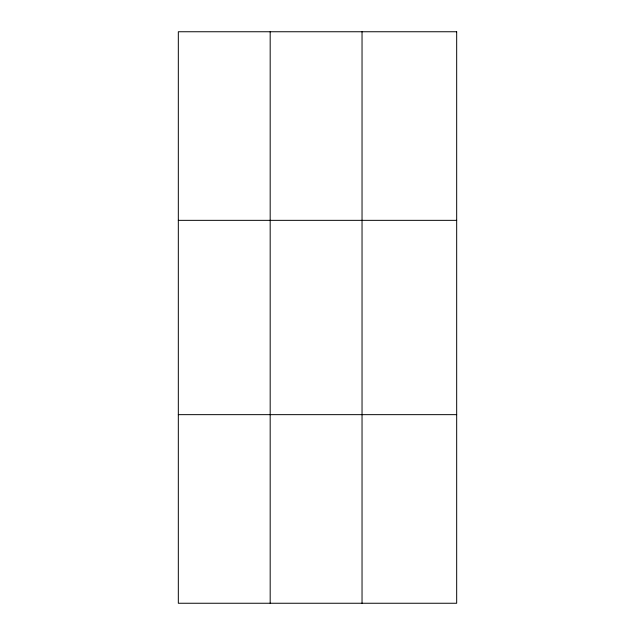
<?xml version="1.0" encoding="UTF-8"?>
<svg xmlns="http://www.w3.org/2000/svg" width="635" height="635" viewBox="0 0 635 635"><rect width="100%" height="100%" fill="white"/><g stroke="black" fill="none" stroke-linecap="round" stroke-linejoin="round"><path stroke-width="0.95" d="M270.177 31.75L270.177 603.25M362.037 31.75L362.037 603.25M178.324 220.345L456.676 220.345M178.324 414.655L456.676 414.655M456.676 31.75L456.676 603.25L178.324 603.25L178.324 31.75L456.676 31.75"/></g></svg>
